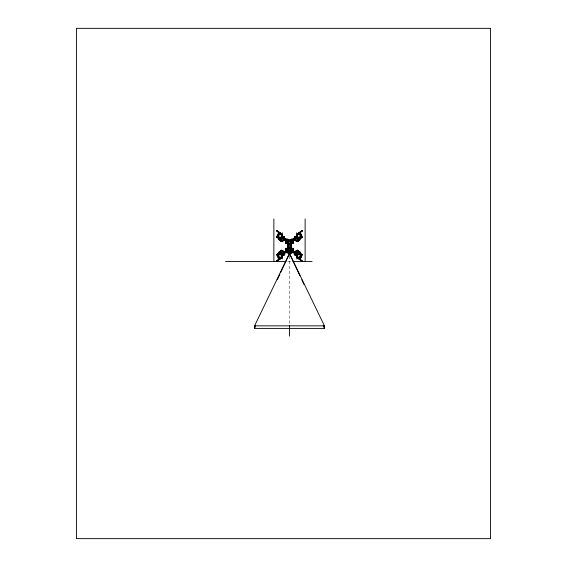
<?xml version="1.0" encoding="UTF-8"?>
<svg xmlns="http://www.w3.org/2000/svg" width="567" height="567" viewBox="0 0 567 567"><rect width="100%" height="100%" fill="white"/><g stroke="black" fill="none" stroke-linecap="round" stroke-linejoin="round"><path stroke-width="0.43" stroke-dasharray="2.83 2.13" d="M287.788 261.437L291.261 261.437M289.503 256.135L289.503 324.877"/><path stroke-width="0.85" d="M288.071 249.87L288.071 248.332L285.74 248.339L286.385 249.31M288.086 244.257L288.071 239.161L285.74 239.161L285.74 239.791L289.149 239.82L289.503 240.897L289.85 239.82L293.267 239.82L293.267 239.161L290.935 239.161L290.935 251.521L289.85 251.521L289.85 252.039L293.267 252.074L293.267 252.698L289.836 252.613M285.392 248.97L287.377 248.948L287.377 249.87L288.816 249.87M288.071 252.698L288.071 252.039L293.267 252.039L293.267 252.698M288.071 243.527L288.071 241.989M288.823 248.502L288.39 248.488L288.39 247.609M288.816 247.616L288.816 252.039L288.816 239.82L288.816 241.989L287.377 241.989M288.816 244.242L288.816 243.115M290.637 244.136L290.637 243.222L290.184 243.236M290.935 249.87L290.935 248.332L293.267 248.339L293.267 251.309C288.284 249.501 298.221 255.207 292.494 250.727M291.622 252.039L291.622 249.87L290.191 249.87M290.715 243.597L293.267 243.527L293.267 242.91L291.622 242.91L291.622 241.989L290.191 241.989M288.305 252.613L285.74 252.698L285.74 252.074L289.149 252.039L289.446 250.968L289.85 251.521M291.622 239.82L290.935 239.827M291.934 240.699C295.967 236.581 293.508 242.329 291.984 240.819C295.648 241.967 294.181 236.375 291.998 240.805M280.07 233.235L279.581 233.101L279.517 233.597L279.694 233.179L276.724 230.897L279.765 233.243L280.197 232.839M299.312 258.68L299.362 258.176L298.937 258.623M286.47 243.229L286.64 243.527M289.05 244.363L288.688 244.412L289.035 244.639M288.702 247.205L289.035 247.07M292.522 248.339L292.444 248.771L292.359 248.339M286.959 240.932C285.839 238.835 286.817 242.626 286.732 240.188M292.048 250.926L292.168 251.606L292.749 251.578L292.841 250.898L294.259 252.358L292.281 251.663M286.129 251.018C288.66 253.144 285.513 248.027 284.91 252.584C290.325 251.075 283.67 249.586 285.173 252.542M279.418 240.039L280.382 238.664L277.015 236.311L278.376 233.661L279.581 234.504L279.907 234.043M299.092 257.822L299.419 257.354L300.623 258.198L301.984 255.547L298.625 253.194L299.582 251.819M292.522 243.527L292.444 243.087L292.359 243.527M254.569 328.399L254.569 325.848L289.503 253.484L324.43 325.848L324.43 328.399L254.569 328.399L255.682 326.011M277.235 279.786L279.836 274.208M280.58 272.614L289.503 253.484L299.908 275.803M287.001 240.805C285.35 242.222 283.259 236.878 286.831 240.259M291.998 251.053L292.714 250.827M294.62 253.888L296.669 250.515L297.115 250.827M278.184 236.496L279.382 234.788L278.177 233.944L278.723 233.902M277.015 236.311L277.454 236.616L278.921 234.043M278.943 238.707L276.76 237.183L278.234 235.078M276.902 237.275L277.135 236.942L279.276 238.438M279.276 233.951L279.765 233.243M280.509 233.243L282.005 234.291L281.409 234.795M281.679 235.284C282.536 234.802 280.566 233.051 280.176 234.228M280.644 233.831L280.304 234.32L281.048 233.434M280.665 234.568L281.296 233.795M278.794 237.559L279.092 237.134M278.709 238.02L278.51 238.409L279.481 237.013M281.43 234.235L282.401 232.846M281.912 234.221L281.48 234.837L280.863 234.405M281.402 235.085L281.99 234.093M280.233 237.934L281.905 235.546M279.063 239.791L280.105 238.806M281.728 236.007L281.877 236.531L281.402 236.191M282.345 235.858L280.679 238.246L277.313 235.886M282.494 235.964L281.955 236.17L282.231 235.78L282.926 236.269M279.722 240.252L282.657 236.078M282.742 236.326L282.727 236.127M282.919 236.262L282.387 236.467M281.055 240.238L283.429 237.304M283.394 237.275L283.72 236.822M283.337 237.665L283.755 237.034L283.543 237.807M283.252 237.899L283.84 237.098M281.345 240.862L281.048 241.181M283.457 237.743L283.89 237.126M281.104 241.535L281.544 241.003M282.075 238.806L283.174 238.537M283.564 238.119L284.606 236.637M283.337 238.657L283.713 239.338L284.237 238.594L285.846 239.6M283.741 237.942L284.223 237.367M281.884 240.819L282.529 241.06M283.84 238.012L284.443 237.332M281.544 241.528L281.919 241.053L282.331 241.344L284.379 237.97M283.932 239.841L283.429 239.756M284.91 238.927L282.89 237.651L282.564 238.112L287.044 239.983M294.089 252.932L296.109 254.207L296.435 253.747L295.294 252.521L295.698 253.229M295.067 252.024L295.577 252.102M295.676 254.633L294.429 253.754L294.96 253.406M297.115 250.614L297.356 250.253M297.087 250.805L297.526 250.38M294.734 254.463L295.166 253.846M294.401 255.221L295.435 253.74M297.505 250.784L297.852 250.295M294.946 254.611L295.364 253.988M296.924 253.052L295.861 253.343M297.555 250.82L297.902 250.331M295.464 254.051L295.123 254.739L295.549 254.115L294.996 253.732M297.42 251.465L297.881 250.628M295.414 254.448L295.754 253.959M295.549 255.037L297.831 251.748M298.044 251.479L297.37 253.01L298.313 251.67L296.399 250.331L295.733 251.854M296.343 255.781L299.27 251.599M296.619 255.391L296.073 255.589L296.739 255.568M296.654 256L298.327 253.612L301.687 255.972M297.278 255.859L297.122 255.327L297.817 255.816M299.936 252.067L300 252.634L300.248 252.287L297.143 250.111M297.044 256.383L298.752 253.917M297.618 255.674L294.79 254.193M297.094 257.142L297.434 256.66M296.888 257.68L297.597 256.773M297.143 257.673L297.526 257.021M297.186 257.702L297.236 257.241M299.504 254.441L299.801 254.016M299.589 254.505L299.886 254.08M296.605 259.02L297.576 257.624M299.525 254.845L300.496 253.449M297.498 257.921L302.473 261.103L302.232 261.43M299.915 254.725L300.212 254.307M297.71 258.07L298.285 257.255L297.767 258.105M300 254.789L300.297 254.363M300.092 254.852L300.39 254.434M297.951 258.432L298.696 257.546M298.433 258.084L298.774 257.595M298.632 258.41L297.207 257.716M299.617 257.071L300.815 255.363L299.617 257.071L300.822 257.921L300.276 257.538M301.878 254.42L300.716 253.605M301.155 255.618L302.055 254.335M299.057 258.708L299.482 258.261L299.426 258.758L299.107 258.538M299.858 257.659L302.091 254.363M299.163 258.779L300.063 257.496M302.105 254.583L301.864 254.923L299.695 253.399L300.092 253.676M300.283 257.475L299.298 258.878L298.554 258.354M301.261 256.078L302.239 254.675L299.936 253.059M300.786 257.042L301.587 255.901M281.856 241.748L278.751 239.572L279.949 238.367L280.382 238.664M286.08 241.308L284.322 239.77L284.995 238.813M291.962 251.883L294.011 253.045L294.677 252.088L292.636 250.09L292.033 250.501M294.386 252.995L295.194 251.84L293.111 251.025M299.05 253.492L300 252.634M301.254 255.667L301.552 255.242M279.637 233.682L279.9 233.32M292.033 241.358L292.636 241.776L294.535 239.558M284.471 252.301L286.08 250.55M284.804 252.152L285.74 251.301A0.822 0.822 0 0 1 286.505 250.394A0.822 0.822 0 0 1 287.377 251.188A0.822 0.822 0 0 1 286.562 252.039M294.131 239.742L292.806 240.947L292.281 240.195M293.082 241.159L296.633 238.395L296.924 238.806M282.082 253.052L282.373 253.463L285.924 250.699M298.894 253.052L299.56 252.988M302.339 230.854L299.057 233.157M300.276 234.32L300.822 233.944L299.617 234.788L300.815 236.496L298.766 237.934L297.044 235.475L297.434 235.206L297.094 234.717M281.912 257.142L281.572 256.66L281.955 256.383L280.233 253.931L278.184 255.363L279.382 257.071L278.177 257.921L278.723 257.538M300.397 234.235L300.049 234.483L300.822 233.944M278.95 257.375L278.603 257.624L279.134 258.361L281.955 256.383M296.626 235.879L297.122 236.531L297.278 236.007M295.577 239.756L294.911 239.607L295.698 238.629M296.669 241.344L294.436 238.097L295.046 237.665M295.251 237.523L294.422 238.105L295.768 237.162L297.944 240.238M296.109 237.651L291.962 239.983M296.654 234.341L302.246 230.422M296.945 234.136L297.54 235.128M296.995 234.291L297.597 235.085M297.009 234.773L298.518 233.228M298.129 233.498L299.298 232.98L302.239 237.183L300.149 238.65L300.716 238.253M302.466 230.762L301.928 230.641L302.232 230.429L302.466 230.762L297.71 233.795M297.951 233.434L298.49 233.739L297.03 234.759M299.107 233.32C300.085 233.484 297.966 233.143 299.915 234.639M298.774 234.263L298.433 233.774M301.07 234.291L300.638 234.596L299.865 233.498L299.092 234.043L299.419 234.504L300.623 233.661L301.984 236.311L298.625 238.664L299.582 240.039M294.138 237.623L297.427 235.319M294.5 237.559L296.35 236.269L294.599 237.495M294.79 237.665L296.86 236.212M295.223 237.545L295.761 237.169M296.073 236.269L296.314 236.595L297.356 235.95M295.613 237.701L295.046 238.097M294.911 238.19L294.557 237.332M294.96 238.452L294.783 237.857M294.16 239.026L296.017 237.715M295.712 238.622L296.633 238.395L295.287 239.338M301.687 235.886L298.327 238.246L296.654 235.858M280.963 250.423L281.338 250.16M281.856 250.111L278.751 252.287L279.949 253.492M278.999 252.634L279.063 252.067M279.878 252.024L282.104 250.465M298.781 238.891L299.206 238.594L300.248 239.572L297.179 241.726M277.369 254.25L276.831 254.42L279.148 257.659M281.381 251.181L280.956 251.479L283.245 254.689L284.542 253.782M281.891 250.827L281.65 250.253L281.898 250.607L281.324 251.011M300 238.225L300.446 237.913M280.7 258.176L279.701 258.878L276.76 254.675L279.035 253.088M281.154 251.762L281.601 251.238M299.56 238.87L298.469 239.111M279.297 253.406L277.135 254.923L277.745 254.491L277.511 254.158M297.214 240.961L297.399 241.57L297.264 241.138M301.63 237.608L302.168 237.438L299.163 233.08M300 239.224L296.931 241.379M297.108 241.251L297.356 241.606M279.907 257.822L279.581 257.354L278.376 258.198L277.32 255.965L280.679 253.612L282.345 256M297.661 241.698L297.987 241.471M283.429 252.102L285.201 251.294M282.331 250.515L283.911 252.804L282.564 253.747C283.62 251.564 285.74 254.25 283.323 254.633M284.818 252.854L282.89 254.207L287.044 251.883M283.387 254.165L284.06 253.69M281.182 255.816L281.877 255.327L281.728 255.859M281.331 255.71L284.216 254.193M282.515 255.405L281.508 256.008M282.649 255.597L284.521 254.285L282.883 255.433M281.572 256.539L284.896 254.214M279.134 258.361L280.282 257.56L281.09 257.716M276.526 261.103L281.877 257.354L281.104 257.914M280.367 258.41L281.934 257.624M282.061 257.723L281.466 256.731M296.711 234.299L297.753 233.569M298.072 233.349L299.149 232.59L299.383 232.924M297.143 234.185L298.525 233.221M302.197 230.953L299.312 233.179L299.362 233.682M297.547 234.823L297.958 234.54M297.044 235.475L299.865 233.498M294.868 237.587L296.832 236.233M295.57 237.304L295.287 236.822M296.931 236.248L297.399 235.922M299.419 234.504L300.623 233.661M297.122 236.531L297.668 236.148M295.733 240.004L296.399 241.528L298.313 240.195L297.108 239.04M280.956 250.742L281.345 250.997M281.331 250.905L281.579 251.465M300.241 237.53L299.915 237.134M300.297 237.495L300.092 237.006M295.96 240.897L297.866 239.558M300.503 237.899L299.893 238.317L301.864 236.942L301.254 237.367L301.495 237.708M279.063 253.066L278.142 253.711M280.793 251.805L282.699 250.472M276.76 254.675L278.206 253.669M280.892 251.946L282.798 250.614M296.201 241.251L298.114 239.912M296.3 241.393L298.214 240.054M278.383 254.044L279.255 253.435M279.793 253.272L280.537 252.747M281.133 252.301L283.046 250.961M297.654 240.869L297.923 241.202M297.363 241.173L297.767 240.89M279.276 253.966L279.503 254.441M281.898 252.818L280.693 251.67L282.6 250.331L283.273 251.854M278.177 257.921L279.382 257.071M278.376 258.198L279.581 257.354M284.138 254.271L282.501 255.894L281.955 255.689M283.89 254.732L284.386 254.377M280.622 258.042L282.019 257.064L281.402 256.773M282.005 257.574L281.324 258.049L280.715 257.255M280.467 258.835L279.85 259.268L279.623 258.935M281.246 258.29L282.352 257.517L276.76 261.43L276.547 261.089L277.072 261.217M296.024 238.82L296.633 238.395M282.366 253.463L283.174 253.321M286.718 240.195C282.848 237.247 286.278 241.811 285.74 240.557M302.091 237.495L300.801 238.19M286.718 251.663L285.095 252.549M286.732 249.31L287.398 248.97M292.615 249.31L293.281 248.97M286.945 241.365L286.562 241.825L286.172 241.365M286.533 248.544L286.477 248.339M286.151 250.501L286.562 250.033L286.966 250.501M282.387 255.391L282.919 255.597M293.111 240.833L295.194 240.018M287.377 252.067L288.071 252.039M285.392 239.494L287.724 239.494M291.275 239.494L293.607 239.494M288.071 240.337L289.149 240.337M289.85 240.337L290.935 240.337M285.74 242.874L287.377 242.874M291.622 242.874L293.607 242.889M285.74 242.91L287.377 242.91L287.377 243.527L287.377 239.161M288.83 243.222L288.39 243.222L288.39 248.488M288.291 243.597L285.74 243.527L285.74 240.642A0.822 0.822 0 0 0 286.774 241.436A0.822 0.822 0 0 0 287.271 240.231A0.822 0.822 0 0 0 285.981 240.061M288.816 244.079L290.212 244.079M288.844 245.667L288.844 246.128M288.057 245.894L288.844 245.894M290.056 248.488L290.637 248.488L290.637 243.222M286.945 248.644L285.392 248.644L285.392 252.039M291.622 248.948L293.607 248.97M288.872 251.061L290.134 251.061M289.156 251.521L288.071 251.521L288.086 247.701M288.823 251.642L290.176 251.642M288.461 252.754L290.538 252.754M291.183 253.35L287.816 253.13L291.162 253.35M225.496 261.437L286.059 261.437M292.997 261.437L312.112 261.437M254.569 325.848L324.43 325.848M288.071 239.827L285.74 239.791L285.74 239.161M294.011 253.045L294.769 253.265M285.201 240.564L283.805 240.018L284.641 238.877L284.039 238.452M284.556 238.09L283.259 237.176M282.196 234.235L276.76 230.429L276.519 230.755L281.877 234.511M281.381 233.852L280.587 233.788M279.701 232.98L280.452 233.505M282.699 236.297C284.499 236.311 284.861 238.962 283.316 237.651M284.131 237.793L283.791 238.275M297.661 250.16L297.987 250.387M297.37 250.692L297.64 250.883M299.936 253.066L300.326 253.336M278.291 238.253L276.76 237.183M277.369 237.608L276.887 237.481M281.36 240.975L281.636 241.166M281.012 241.471L281.289 241.662M296.024 253.038L296.633 253.463L294.677 252.088M295.216 253.584L294.904 254.094M294.911 253.669L294.486 254.285L296.35 255.597M297.129 257.17L298.419 258.07M284.733 237.53L279.134 233.498L278.369 234.596L277.929 234.291M281.501 235.844L284.216 237.665M281.515 235.858L282.075 236.248M282.366 238.395L284.322 239.77M281.898 239.04L280.956 240.38M283.273 240.004L282.6 241.528L281.324 240.642M278.61 237.431L279.276 237.892M296.895 250.465L299.128 252.024M279.793 238.594L280.537 239.111M281.133 239.558L283.046 240.897M296.3 250.472L298.214 251.805M296.201 250.614L298.114 251.946M280.892 239.912L282.798 241.251M280.793 240.054L282.699 241.393M295.96 250.961L297.866 252.301M298.469 252.747L299.206 253.272M278.999 239.224L282.097 241.393M300.638 257.262L301.07 257.567M294.103 254.214L299.865 258.361L300.397 257.624L300.049 257.375M297.71 257.149L298.093 257.418M296.654 257.517L302.239 261.43M299.234 258.616L302.339 261.004M284.471 239.558L285.924 241.159M293.082 250.699L294.535 252.301M294.911 239.607L294.535 239.076M294.089 238.927L294.677 239.77M284.91 252.932L284.322 252.088M300.786 234.816L301.587 235.957M298.802 232.839L300.035 234.554M301.219 236.198L302.055 237.523M298.355 233.831L298.696 234.32M297.944 234.121L298.334 234.568M296.605 232.846L297.576 234.235M299.525 237.013L300.496 238.409M296.775 235.78L297.044 236.17M296.739 236.297L296.194 236.184L296.428 236.517M296.343 236.078L299.27 240.259M295.442 237.396L295.216 237.056L295.754 237.899M295.031 237.19L295.464 237.807M294.932 237.254L295.364 237.871M297.547 240.94L297.902 241.535M294.401 236.637L295.435 238.119M297.455 241.003L297.852 241.57M294.734 237.396L295.166 238.012M283.805 251.84L284.641 252.981L284.095 252.251L283.309 253.229M283.883 253.52L284.223 254.002M283.925 253.782L284.443 254.526M283.84 253.846L284.223 254.491M281.154 250.295L281.544 250.855M283.564 253.74L284.606 255.221M281.104 250.331L281.452 250.919M283.635 253.988L284.067 254.604M283.543 254.051L283.911 254.711M283.252 253.959L283.84 254.76M283.337 254.193L283.791 254.796M283.394 254.583L283.72 255.037M279.722 251.606L282.657 255.781M279.418 251.819L280.382 253.194L277.015 255.547L277.313 255.972M281.48 257.021L281.842 257.687M281.586 257.368L281.756 257.744M279.113 254.08L279.411 254.505M278.51 253.456L279.481 254.845M281.43 257.624L282.401 259.02M278.914 254.222L279.212 254.64M278.794 254.307L279.092 254.725M278.999 254.789L278.61 254.434L278.907 254.852M280.665 257.29L281.239 258.105M280.729 257.971L281.048 258.432M280.226 257.595L280.566 258.084M278.936 257.496L279.836 258.779M277.412 255.901L278.213 257.042M301.764 279.786L303.997 284.57M323.318 326.011L324.43 328.399M290.935 252.039L290.935 252.698M305.131 218.94L305.131 261.437M293.607 239.82L293.607 243.222L291.275 242.889M293.607 248.644L293.607 252.039M293.267 239.161L293.267 239.82M293.267 243.527L293.267 240.642A0.822 0.822 0 0 1 292.303 241.457A0.822 0.822 0 0 1 291.672 240.365A0.822 0.822 0 0 1 292.856 239.933M292.522 239.161L292.444 239.6L292.359 239.161M292.522 252.698L292.444 252.265L292.359 252.698M291.622 239.161L291.622 243.527M291.622 248.339L291.622 252.698M290.715 241.825L290.715 244.327M290.715 247.666L290.715 250.167M290.538 253.35L290.467 251.996L288.504 251.996L288.461 253.35M290.212 243.222L290.212 248.488M290.191 239.82L290.191 244.171M290.191 252.039L290.191 247.616L290.623 247.623L288.504 247.637L288.504 244.093M289.836 251.642L289.836 252.039M289.801 253.13L289.801 253.484L289.205 253.13M289.503 253.484L289.503 255.249M289.503 325.756L289.503 336.146M289.17 251.642L289.17 252.039M288.681 247.609L288.695 248.474M288.291 241.825L288.291 244.327M288.291 247.666L288.291 250.167M288.057 244.171L288.057 247.616M287.724 242.889L285.392 243.222L285.392 239.82M287.377 248.339L287.377 252.698M286.64 239.161L286.519 239.593L286.477 239.161M286.64 252.698L286.597 252.265L286.477 252.698M285.74 248.339L285.74 251.309M285.74 252.039L285.74 252.698M273.868 218.94L273.868 261.437M292.359 252.032A0.822 0.822 0 0 1 291.629 251.131A0.822 0.822 0 0 1 292.529 250.401A0.822 0.822 0 0 1 293.259 251.301M286.236 251.16L286.881 251.273L286.236 251.16M292.118 240.585C292.714 240.918 292.721 240.465 292.111 240.642M286.236 240.557L286.881 240.727L286.236 240.557M292.125 251.131C292.728 251.493 292.685 251.004 292.111 251.188M279.765 258.616L276.661 261.004L279.9 258.538L279.637 258.176L279.765 258.616M294.79 238.579L295.095 239.061L296.435 238.112L295.088 239.054L294.79 238.579M490.568 28.35L76.432 28.35L76.432 538.65L490.568 538.65L490.568 28.35M291.275 244.171L287.724 244.171L287.724 247.616L291.275 247.616L291.275 244.171M290.432 244.349L290.339 247.396L290.432 244.349"/></g></svg>
